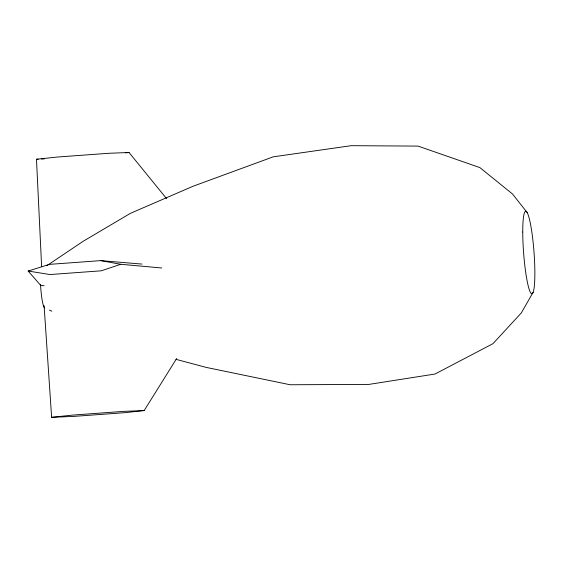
<?xml version="1.0" encoding="UTF-8"?>
<svg xmlns="http://www.w3.org/2000/svg" width="563" height="563" viewBox="0 0 563 563"><rect width="100%" height="100%" fill="white"/><g stroke="black" fill="none" stroke-linecap="round" stroke-linejoin="round"><path stroke-width="0.84" d="M533.112 292.31L521.31 312.937L492.963 343.669L435.009 374.036L368.962 384.395L290.191 384.761L206.382 367.442L176.015 359.349M44.097 305.66L51.627 417.324L73.844 416.395L125.141 412.651L144.184 410.568L176.662 358.483M46.884 265.659L83.071 241.337L130.433 213.328L192.919 186.297L273.245 156.824L351.221 145.676L418.07 146.099L479.873 167.591L512.464 193.954L527.186 212.575M161.722 267.988L120.707 264.279L101.333 270.803L50.037 274.547L28.15 271.035L40.691 285.385L44.132 285.751M28.15 271.035L49.445 264.371L100.749 260.627L141.925 264.075M125.577 152.876L129.04 152.496L166.606 198.669M41.627 266.707L36.482 159.252L57.454 157.028L108.75 153.284L129.04 152.496M51.627 417.324L72.599 415.1L123.902 411.356L144.184 410.568M36.482 159.252L38.193 159.181M41.606 159.04L44.167 158.935M100.749 260.627L120.707 264.279M49.424 310.079L51.789 311.205M44.695 307.834A19.438 2.449 85.7 0 1 40.55 284.343M522.753 232.026A41.388 5.215 85.7 0 0 531.866 293.766A41.388 5.215 85.7 0 0 531.782 231.682A41.388 5.215 85.7 0 0 522.753 232.026"/></g></svg>
